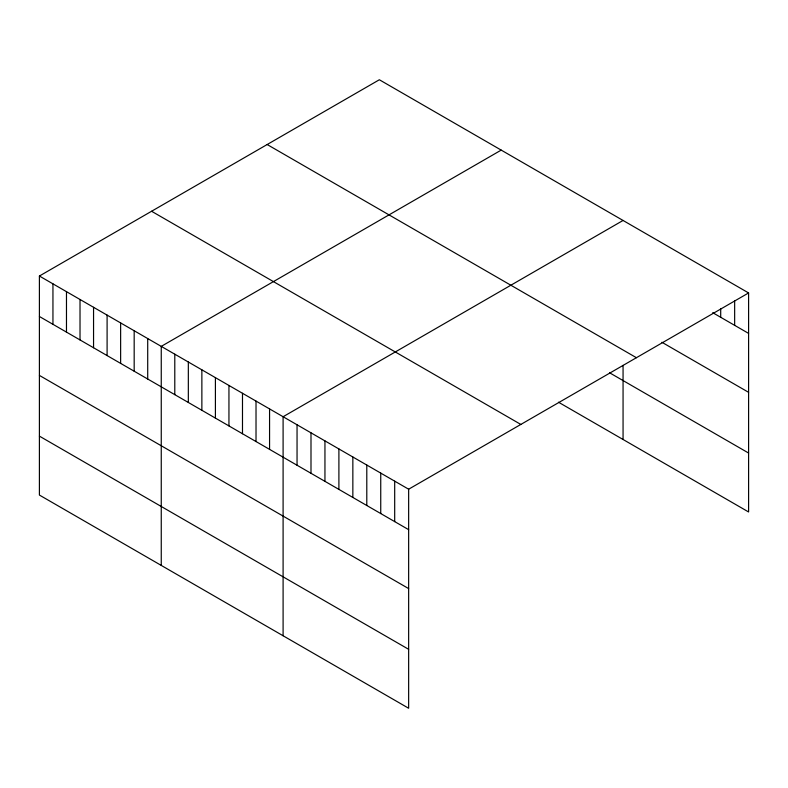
<?xml version="1.0" encoding="UTF-8"?>
<svg xmlns="http://www.w3.org/2000/svg" width="788" height="788" viewBox="0 0 788 788"><rect width="100%" height="100%" fill="white"/><g stroke="black" fill="none" stroke-linecap="round" stroke-linejoin="round"><path stroke-width="1.18" d="M39.4 276.027L408.647 489.21L408.647 708.245L39.4 495.061L39.4 276.027L379.353 79.755L748.6 292.939L748.6 511.973L558.485 402.205M501.207 150.104L161.254 346.375L161.254 565.41M623.062 220.453L283.099 416.734L283.099 635.758M408.647 489.21L748.6 292.939M712.726 312.688L748.6 333.393M661.92 342.278L748.6 392.326M267.171 144.529L636.418 357.713M609.518 372.744L748.6 453.041M151.582 211.263L520.829 424.436M39.4 316.49L408.647 529.664M39.4 375.413L408.647 588.597M39.4 436.128L408.647 649.312M734.652 300.819L734.652 325.346M720.705 308.709L720.705 317.288M623.062 365.376L623.062 439.487M394.69 481.153L394.69 521.617M380.742 473.105L380.742 513.559M366.794 465.048L366.794 505.512M352.847 457.001L352.847 497.455M338.899 448.943L338.899 489.397M324.951 440.886L324.951 481.35M310.994 432.839L310.994 473.293M297.046 424.781L297.046 465.245M269.565 408.913L269.565 449.367M256.021 401.092L256.021 441.556M242.487 393.281L242.487 433.735M228.944 385.46L228.944 425.924M215.41 377.649L215.41 418.103M201.866 369.828L201.866 410.292M188.332 362.017L188.332 402.471M174.788 354.196L174.788 394.65M147.711 338.564L147.711 379.018M134.177 330.743L134.177 371.207M120.633 322.932L120.633 363.386M107.099 315.111L107.099 355.575M93.555 307.3L93.555 347.754M80.021 299.479L80.021 339.933M66.478 291.659L66.478 332.122M52.944 283.847L52.944 324.301"/></g></svg>
